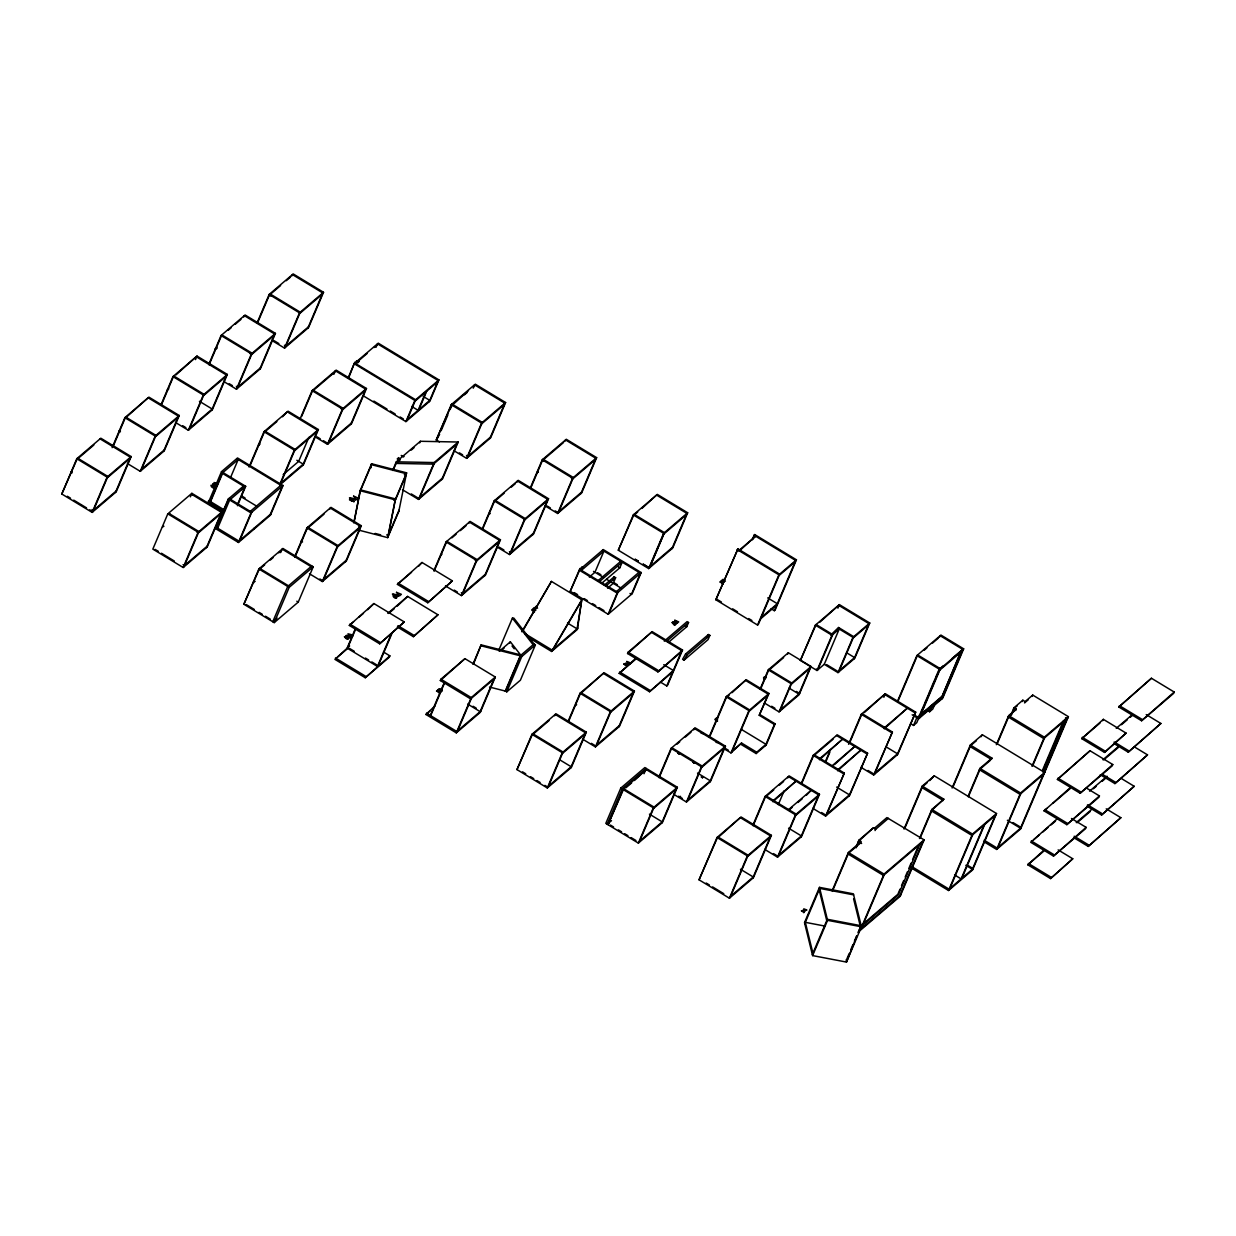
<?xml version="1.0" encoding="UTF-8"?>
<svg xmlns="http://www.w3.org/2000/svg" width="1236" height="1236" viewBox="0 0 1236 1236"><rect width="100%" height="100%" fill="white"/><g stroke="black" fill="none" stroke-linecap="round" stroke-linejoin="round"><path stroke-width="1.5" d="M534.585 611.279C531.588 610.847 534.771 608.73 531.866 609.672A1.591 0.85 23 0 0 531.851 610.213L534.508 611.975M521.824 631.75L551.426 581.399L581.77 599.769L577.088 628.846L567.509 623.037M551.596 651.465L577.397 629.433L581.77 599.769L551.596 651.465L527.633 636.957M575.682 705.169L576.64 704.752M441.484 691.573L438.625 689.255L437.451 690.244L438.703 690.043L440.649 691.975M353.774 522.874L360.139 490.723L371.588 463.747L406.613 472.847L398.78 511.519M354.145 522.009L360.51 489.873L395.535 498.958L388.058 536.779M370.476 468.382L371.233 464.612L406.258 473.697M370.846 467.532L371.588 463.747M358.193 529.981L387.687 537.629L395.18 499.808L406.613 472.847M61.8 494.014L76.771 458.741L100.827 438.208L131.171 456.578L116.199 491.851L92.144 512.384L61.8 494.014L77.528 458.092L107.887 476.463L92.901 511.735L89.718 509.804M112.136 447.648L124.867 417.675L148.907 397.142L179.266 415.512L164.28 450.785L140.24 471.318L127.462 463.577M113.65 445.238L125.624 417.026L155.968 435.396L140.997 470.669M92.144 512.384L107.115 477.111L131.171 456.578M115.427 492.5L130.398 457.227L100.054 438.857M160.989 404.821L172.963 376.594L197.003 356.061L227.347 374.446L212.376 409.719L188.335 430.252L175.558 422.511M161.746 404.172L173.72 375.945L204.064 394.33L189.093 429.603M140.24 471.318L155.211 436.045L179.266 415.512M195.504 359.599L197.003 356.061M163.523 451.434L178.494 416.161L148.15 397.791L125.052 418.355M209.069 363.755L221.059 335.528L245.099 314.995L275.443 333.365L260.472 368.652L236.431 389.185L223.654 381.445M209.085 364.867L221.816 334.879L252.159 353.249L237.188 388.537M188.335 430.252L203.307 394.979L227.347 374.446M243.77 316.988L244.342 315.644L274.686 334.014L259.714 369.301M211.619 410.367L226.59 375.095L196.246 356.725L175.976 374.894M170.012 514.083L167.802 513.852L152.831 549.124L183.175 567.509L207.231 546.961L222.202 511.689L191.858 493.318L190.359 496.841M257.165 322.689L269.154 294.462L293.195 273.928L323.538 292.299L308.567 327.571L284.527 348.104L271.75 340.379M257.691 322.596L269.911 293.813L300.255 312.183L285.284 347.455M236.431 389.185L251.402 353.898L275.443 333.365M291.866 275.922L292.438 274.577L322.781 292.947L307.81 328.22M241.993 489.61L243.492 486.088L228.227 499.128L215.667 528.684L238.424 542.465L270.499 515.088L283.044 485.532L237.528 457.969L221.491 471.658L209.517 499.869L210.954 500.75L222.928 472.523M230.715 477.127L238.208 459.483L222.171 473.172L210.197 501.399L210.954 500.75M183.175 567.509L198.146 532.222L222.202 511.689M183.948 566.845L198.919 531.573L168.575 513.203L191.101 493.967L221.445 512.337L206.458 547.625M284.527 348.104L299.498 312.832L323.538 292.299M217.675 528.22L229.664 499.993L245.686 486.304L221.491 471.658M249.023 466.992L263.994 431.719L288.05 411.186L318.394 429.556L303.423 464.829L280.124 484.713L295.11 449.44L264.751 431.07L250.537 464.581M237.451 504.597L244.929 486.953L222.171 473.172M237.451 505.709L245.686 486.304M238.424 542.465L250.985 512.909L283.044 485.532M239.769 540.472L251.742 512.26L228.984 498.479L216.238 527.339L238.996 541.121L271.055 513.743M300.116 418.865L312.09 390.653L336.13 370.12L366.489 388.49L351.503 423.763L327.463 444.296L314.686 436.555M253.704 529.425L254.276 528.081M301.615 416.455L312.847 390.004L343.191 408.374L328.22 443.647L323.43 440.742M280.124 483.6L294.338 450.089L318.394 429.556M270.298 514.392L282.287 486.181L236.756 458.618M333.874 374.292L335.373 370.769L365.717 389.139L350.746 424.411M308.861 437.374L298.664 461.383L283.183 474.609M302.65 465.478L317.621 430.205L287.277 411.835L282.488 416.779M243.863 604.25L258.849 568.977L282.889 548.444L313.233 566.814L298.262 602.087L274.222 622.62L243.863 604.25L258.849 570.09M348.212 377.799L354.191 363.693L378.247 343.16L438.935 379.9L429.943 401.067L405.902 421.6L363.26 395.783M348.969 377.15L354.747 362.256L357.76 362.735M280.634 552.616L282.132 549.093L311.039 566.582M327.463 444.296L342.434 409.023L366.489 388.49M375.991 347.331L377.474 343.809L438.177 380.549L429.186 401.715M294.956 556.123L306.93 527.896L330.985 507.363L361.329 525.748L346.358 561.02L322.302 581.553L309.525 573.813M294.971 557.235L307.702 527.247L338.046 545.632L323.075 580.905L319.877 578.973M274.222 622.62L289.193 587.347L313.233 566.814M329.657 509.356L330.228 508.011L360.572 526.397L345.601 561.669M360.217 491.31L370.939 466.049M322.302 581.553L337.289 546.281L361.329 525.748M405.902 421.6L414.879 400.433L438.935 379.9M406.659 420.951L415.651 399.784L355.288 363.384M425.956 391.827L418.108 410.321L411.681 406.428M392.646 470.452L396.308 461.816L420.364 441.283L458.185 442.024L442.55 478.873L418.494 499.406L402.519 489.75M393.403 469.804L396.401 462.758M418.88 409.672L426.714 391.179M419.684 442.874L420.364 441.283M349.618 645.949L334.91 659.36L365.253 677.73L389.294 657.197L389.865 655.868L383.484 651.99M349.309 625.431L373.921 603.554L404.265 621.924L379.653 643.801L349.309 625.431L353.558 621.801M399.058 510.082L388.336 535.342L386.667 534.91M387.687 537.629L399.135 510.669M355.134 629.217L347.115 648.081L377.459 666.451L391.302 633.852M347.872 647.432L355.165 630.283M439.444 441.901L436.246 439.97L451.217 404.697L452.361 404.28M436.246 439.97L451.974 404.048L474.5 384.813L504.844 403.183L489.873 438.456M439.63 434.253L436.802 439.491M441.128 430.731L447.865 414.863M450.12 409.564L451.619 406.041M373.921 603.554L367.695 609.719M418.494 499.406L434.145 462.558L458.185 442.024M474.5 384.813L474.315 386.389M473.203 388.166L475.273 384.164L505.617 402.534L490.646 437.807L466.59 458.34L453.813 450.615M441.777 479.522L456.748 444.249M397.405 584.365L422.017 562.488L452.361 580.858L427.749 602.735L397.405 584.365L411.542 572.283M365.253 677.73L389.865 655.868M379.653 643.801L404.265 621.924M397.374 626.992L413.349 636.664L437.961 614.786L407.617 596.416L397.142 606.212M422.017 562.488L418.618 566.242M378.216 665.802L392.059 633.203M466.59 458.34L481.561 423.067L505.617 402.534M467.347 457.691L482.334 422.418L451.974 404.048M434.083 570.167L446.072 541.955L470.113 521.422L500.456 539.792L485.485 575.064L461.445 595.597L445.47 585.926M434.099 571.279L446.829 541.306L477.173 559.676L462.202 594.949M413.349 636.664L437.961 614.786M427.749 602.735L452.361 580.858M468.784 523.4L469.356 522.071L499.699 540.441L484.728 575.713M482.179 529.101L494.153 500.889L518.208 480.34L548.552 498.726L533.581 533.998L509.526 554.531L496.748 546.791M482.936 528.452L494.925 500.225L525.269 518.61L510.298 553.882M461.445 595.597L476.416 560.325L500.456 539.792M516.88 482.334L517.451 481.005L547.795 499.375L532.824 534.647M494.74 678.379L470.684 698.912L440.34 680.542L440.912 679.197L464.952 658.664L495.312 677.034L480.325 712.322L456.285 732.855L425.941 714.485L434.995 705.895M430.298 715.428L444.141 682.844M431.055 714.779L444.172 683.91M530.275 488.035L542.249 459.807L566.304 439.274L596.648 457.644L581.677 492.932L557.621 513.465L544.844 505.725M530.8 487.957L543.021 459.159L573.365 477.529L558.394 512.816L555.196 510.87M464.952 658.664L440.34 680.542M509.526 554.531L524.512 519.259L548.552 498.726M564.976 441.267L565.547 439.923L595.891 458.309L580.905 493.581M472.909 664.257L481.144 644.852L521.098 655.018M473.743 663.5L481.144 644.852M456.285 732.855L471.256 697.583L495.312 677.034M457.614 730.862L471.457 698.263M498.927 649.904L512.399 618.154L513.79 618.046L534.199 644.219M557.621 513.465L572.592 478.193L596.648 457.644M493.967 679.027L480.14 711.627L467.641 704.056M509.804 643.153L510.36 641.808L521.468 656.053M551.426 581.399L523.647 629.387M505.323 690.97L520.31 655.698L533.921 644.064L535.373 644.929L520.402 680.202L506.775 691.851L505.323 690.97L506.127 690.291M506.775 691.851L521.746 656.563L535.373 644.929M570.229 591.271L579.205 570.105L603.245 549.572L641.19 572.546L632.199 593.697L608.158 614.246L570.229 591.271L579.962 569.456L617.892 592.43L608.915 613.581M516.972 769.595L531.943 734.323L555.999 713.79L586.343 732.16L571.372 767.432L547.316 787.965L516.972 769.595L532.716 733.674L563.06 752.044L548.073 787.317L544.891 785.385M618.309 550.205L633.295 514.933L657.336 494.4L687.679 512.77L672.708 548.042L648.668 568.575L618.309 550.205L633.481 515.644M554.67 715.783L555.227 714.439L585.57 732.809L570.599 768.081M612.994 579.638L614.184 576.81L615.621 577.691L613.226 583.33L607.602 588.135M601.515 583.438L619.823 567.803L622.218 562.164L599.692 581.399M608.158 614.246L617.135 593.079L641.19 572.546M568.066 721.469L580.039 693.257L604.095 672.724L634.439 691.094L619.468 726.366L595.412 746.899L582.635 739.159M568.823 720.82L580.796 692.608L611.156 710.978L596.169 746.25M547.316 787.965L562.287 752.693L586.343 732.16M648.668 568.575L663.639 533.303L687.679 512.77M664.396 532.654L649.425 567.927L643.029 564.064L649.441 567.911L664.412 532.639L634.053 514.284M672.786 671.843L649.503 691.727L619.159 673.342L635.737 658.34M681.19 652.005L657.907 671.89L627.564 653.52L628.135 652.191L652.175 631.642L682.535 650.028L667.548 685.3L666.791 685.949L660.41 682.071M671.92 548.707L686.922 513.419L656.548 495.064L641.917 508.444M595.412 746.899L610.383 711.627L634.439 691.094M618.695 727.015L633.666 691.743L603.322 673.373L580.24 693.937M649.503 691.727L673.357 670.499L663.763 664.69M657.907 671.89L682.535 650.028M668.352 642.426L686.752 626.729L688.545 622.496L687.108 621.615L664.257 641.129M644.018 773.736L646.274 768.437L644.837 767.571L620.781 788.105L605.81 823.377L607.247 824.257L611.496 820.627M607.247 824.257L622.218 788.985L646.274 768.437M608.004 824.706L622.975 789.433L647.031 768.9L677.374 787.27L662.403 822.543L638.348 843.091L608.004 824.706L623.747 788.784L654.091 807.154L639.12 842.427M666.791 685.949L681.762 650.677L651.418 632.307L627.564 653.52M715.845 599.769L737.923 548.892L779.653 574.153L758.332 624.381L757.56 625.045L715.845 599.769L737.923 548.892M707.224 637.343L708.413 634.531L709.866 635.397L708.058 639.63L684.018 660.163L682.581 659.298L685.578 654.029L708.413 634.531M752.492 538.664L754.717 534.555L796.447 559.815L775.126 610.043L774.354 610.692L771.156 608.761M752.508 539.746L754.717 534.555M659.097 776.594L671.071 748.367L695.126 727.834L725.47 746.204L710.499 781.476L686.443 802.01L673.666 794.284M659.112 777.707L671.843 747.718L702.187 766.088L687.216 801.361M638.348 843.091L653.334 807.803L677.374 787.27M693.798 729.827L694.369 728.483L724.713 746.853L709.727 782.125M661.646 823.207L676.617 787.919L646.274 769.549L634.439 780.503M708.954 737.382L726.181 696.826L746.22 679.707L768.977 693.489L759.228 715.304L774.4 724.497L775.157 723.848L759.985 714.655M710.468 734.972L726.938 696.177L749.696 709.958L731.727 752.276M757.56 625.045L778.896 574.802L796.447 559.815M686.443 802.01L701.415 766.737L725.47 746.204M774.354 610.692L795.675 560.464L753.96 535.203M724.466 749.001L730.97 752.925L748.939 710.607L768.977 693.489M760.047 689.271L768.282 669.866L788.321 652.747L811.079 666.528L799.105 694.756L779.051 711.859L764.435 703.006M760.804 688.622L769.039 669.217L791.797 682.998L779.823 711.21M730.97 752.925L741.554 743.037L756.726 752.214L765.98 744.319L741.245 729.333M759.228 715.304L768.205 694.138L745.447 680.356L732.067 692.654M787.749 654.091L788.321 652.747M699.051 879.831L717.019 837.498L741.059 816.965L771.403 835.335L753.435 877.668L729.394 898.201L699.051 879.831L717.776 836.849L748.12 855.219L730.152 897.552M740.982 744.381L756.154 753.558L756.726 752.214M800.387 660.441L815.358 625.169L839.398 604.636L869.758 623.006L854.771 658.278L837.977 672.616L824.257 664.304L816.996 670.499L800.387 660.441L816.115 624.52L832.74 634.578L817.768 669.85L816.316 668.97M779.051 711.859L791.04 683.647L811.079 666.528M765.408 745.663L774.4 724.497M775.157 723.848L766.181 744.999L756.154 753.558M809.75 668.521L798.904 694.06L789.093 688.128M837.915 608.158L839.398 604.636M830.731 635.041L838.549 627.502L853.721 636.695L838.75 671.967M816.996 670.499L831.967 635.227L839.229 629.031L852.964 637.343L869.758 623.006M753.126 824.644L765.099 796.432L789.155 775.899L819.499 794.269L801.531 836.602L777.49 857.135L764.713 849.395M753.141 825.756L765.872 795.783L796.216 814.153L778.247 856.486L773.458 853.582M824.257 664.304L839.229 629.031L838.549 627.502M729.394 898.201L747.363 855.868L771.403 835.335M787.826 777.892L788.398 776.548L818.742 794.918L800.773 837.251M778.294 804.621L784.149 790.824M837.977 672.616L852.964 637.343M752.678 878.317L770.646 835.984L740.302 817.614L719.615 836.139M801.222 783.578L813.195 755.366L837.251 734.833L867.595 753.203L849.626 795.536L825.571 816.069L812.794 808.329M854.014 658.927L868.985 623.655L838.641 605.285L819.777 622.249M801.979 782.929L813.968 754.717L844.312 773.087L826.343 815.42M777.49 857.135L795.459 814.802L819.499 794.269M825.262 761.932L830.499 749.588M826.019 761.283L829.758 752.461M848.56 744.273L861.291 714.3L885.347 693.751L915.691 712.137L897.722 754.454L873.667 774.987L860.889 767.262M850.074 741.863L862.048 713.635L892.407 732.021L874.439 774.339L868.043 770.476M825.571 816.069L844.312 773.087M883.848 697.289L885.347 693.751M848.869 796.185L867.595 753.203M897.413 701.445L916.88 655.59L940.92 635.057L963.678 648.838L942.713 698.216L918.672 718.749L912.168 714.81M898.17 700.797L917.637 654.941L940.395 668.722L919.429 718.101L913.667 714.609M819.468 887.355L804.497 922.628L812.608 955.598L846.49 962.072L861.461 926.799L853.365 893.829L819.468 887.355L827.579 920.326L812.608 955.598M804.76 923.678L819.731 888.406L853.628 894.864M873.667 774.987L892.407 732.021M939.592 637.05L940.163 635.706L962.921 649.487L941.956 698.865L941.199 698.402L961.608 650.615M832.353 890.26L848.375 852.5L861.198 841.546L858.927 840.171L856.146 846.722M832.369 891.341L848.56 853.195M856.177 847.803L859.113 840.866M896.95 755.103L915.691 712.137M812.346 954.547L827.317 919.275L861.214 925.749L860.642 927.093M910.515 723.601L913.543 725.439L917.297 716.617M920.913 712.353L918.101 717.575M921.129 711.55L924.667 703.531M924.852 702.774L928.406 694.709M928.576 693.999L932.145 685.887M932.315 685.223L935.899 677.081M936.038 676.432L939.638 668.259M919.754 715.644L916.757 722.705L913.543 725.439M918.672 718.749L939.638 669.371L963.678 648.838M888.452 818.278L875.644 829.31L873.358 827.857L858.356 841.515L861.616 843.493M875.057 830.577L875.629 829.232M926.552 709.912L929.58 711.751L931.82 706.467M935.776 701.955L932.794 709.016L929.58 711.751M961.237 650.383L941.399 698.232M846.289 959.584L846.166 960.588M846.923 958.812L849.178 953.497M850.692 949.943L852.948 944.613M854.447 941.075L856.718 935.745M858.217 932.191L860.472 926.876M856.718 936.332L846.49 962.072M858.217 932.809L860.457 927.51M924.111 839.862L884.034 874.084L860.071 930.538L900.148 896.301L924.111 839.862L886.876 817.614L874.207 828.429M861.399 928.545L884.219 874.779M904.01 829.062L922.241 786.096L934.277 775.837L996.54 813.535L972.577 869.974L948.537 890.507L911.133 867.857M904.767 828.414L922.442 786.791M934.277 775.837L929.688 780.596M919.491 838.533L931.836 809.456L943.856 799.182L922.241 786.096M920.248 837.884L932.037 810.136M862.141 924.822L897.83 894.339L900.04 889.132M901.507 885.656L903.717 880.465M905.2 876.988L907.409 871.782M908.877 868.321L911.087 863.114M912.554 859.653L918.441 845.779M862.743 925.177L898.448 894.694L919.785 844.404M899.962 895.621L922.782 841.855M995.969 814.879L971.929 835.412L931.264 810.801L943.856 799.182M952.106 787.996L970.337 745.03L982.373 734.771L1044.636 772.469L1020.581 793.002L996.633 849.441L983.624 841.562M952.863 787.347L970.538 745.725M982.373 734.771L981.029 736.749M968.329 795.737L979.932 768.39L991.952 758.116L970.337 745.03M968.344 796.818L979.391 770.816M996.34 744.69L1008.684 715.613L1016.301 709.109L1014.03 707.734L1011.249 714.269M997.097 744.041L1008.885 716.293M991.952 758.116L991.38 759.46L969.766 746.374L976.455 740.673M1011.28 715.35L1014.215 708.413M1067.827 718.008L1043.771 738.541L1008.112 716.942L1016.301 709.109M1022.28 701.538L1022.852 700.194L1025.123 701.569L1032.74 695.08L1068.398 716.664L1020.673 828.908L996.633 849.441M1025.123 701.569L1024.551 702.913L1028.352 699.669M948.537 890.507L972.485 834.068L996.54 813.535M949.866 888.514L972.686 834.763M1032.168 696.409L1032.74 695.08M983.949 825.138L961.129 878.904L954.578 874.933M961.886 878.255L984.706 824.489M995.212 815.528L972.392 869.279L965.841 865.308M1031.998 766.289L1044.343 737.197L1068.398 716.664M997.962 847.448L1020.782 793.682M1032.755 765.64L1044.544 737.892M1042.86 769.395L1063.47 720.835M1045.007 771.758L1042.72 771.496L1064.814 719.46M1042.813 771.82L1063.918 722.118M1043.308 774.462L1020.488 828.213L1007.371 820.271M1044.235 772.407L1067.054 718.657L1065.54 717.73M1057.522 818.541L1030.716 842.288L1053.474 856.069L1085.532 828.692L1086.104 827.347L1071.473 818.495M1086.429 788.058L1099.437 795.938L1098.866 797.282L1066.807 824.659L1044.049 810.878L1070.855 787.131M1057.383 779.468L1090.013 750.746L1112.771 764.528L1112.199 765.856L1080.14 793.249L1057.383 779.468L1090.013 750.746M1058.14 849.904L1072.771 858.757L1050.554 878.58L1027.796 864.798L1044.235 849.904M1081.732 738.634L1103.346 719.337L1126.104 733.118L1104.49 752.415L1081.732 738.634L1099.978 723.06M1102.775 720.665L1103.346 719.337M1053.474 856.069L1086.104 827.347M1066.807 824.659L1099.437 795.938M1080.14 793.249L1112.771 764.528M1118.812 706.977L1151.442 678.255L1174.2 692.036L1173.628 693.381L1141.57 720.758L1118.812 706.977L1151.442 678.255M1050.554 878.58L1072.771 858.757M1104.49 752.415L1126.104 733.118M1073.605 837.56L1088.236 846.413L1120.867 817.691L1106.235 808.838M1086.938 806.135L1101.57 815.003L1134.2 786.281L1121.191 778.402M1100.272 774.725L1114.903 783.593L1147.533 754.872L1134.524 746.992M1113.605 743.315L1128.236 752.168L1160.867 723.462L1146.236 714.593M1141.57 720.758L1174.2 692.036M1120.867 817.691L1088.236 846.413M1134.2 786.281L1101.57 815.003M1147.533 754.872L1114.903 783.593M1160.867 723.462L1128.236 752.168M684.018 660.163L687.015 654.91L709.866 635.397M553.048 649.379L580.626 602.442M216.655 486.397C215.497 481.777 208.621 484.589 215.713 486.567M76.972 459.421L93.859 445.006M228.289 330.213L231.101 327.803M235.319 324.203L240.958 319.398M280.603 285.531L269.34 295.157L270.777 296.022M286.242 280.726L290.46 277.127M107.316 477.807L129.842 458.571M155.412 436.725L177.922 417.505M203.492 395.659L226.018 376.424M274.114 335.358L251.588 354.593L250.151 353.728M299.684 313.527L322.21 294.292M115.999 491.155L93.472 510.391L92.036 509.526M141.568 469.325L164.094 450.089M189.664 428.259L212.19 409.023L199.413 401.283M260.286 367.957L237.76 387.192L236.323 386.312M308.382 326.891L285.856 346.126L284.404 345.246M264.195 432.415L276.864 421.584M312.275 391.333L334.801 372.113M354.392 364.388L367.061 353.558M374.091 347.548L376.918 345.153M220.873 513.682L198.347 532.917L196.91 532.052M294.539 450.785L317.065 431.549M365.145 390.483L342.635 409.719L341.182 408.838M207.03 546.281L184.504 565.516L183.067 564.636M280.696 483.369L303.222 464.133L296.841 460.271M328.791 442.303L351.318 423.067M250.305 511.38L280.835 485.3M415.08 401.128L437.606 381.893M407.231 419.607L429.757 400.371L423.191 396.401M468.459 390.607L451.789 405.624M264.674 564.852L259.035 569.657L259.606 568.328L288.513 585.818M270.298 560.047L273.11 557.637M278.749 552.832L281.561 550.422M307.131 528.591L324.017 514.161M464.458 394.794L467.27 392.399M399.877 459.777L395.644 463.407L433.465 464.133L457.521 443.6M411.202 450.12L414.029 447.695M311.796 565.933L287.741 586.467L272.77 621.739L277.019 618.124M337.474 546.961L360 527.726L358.564 526.86M481.762 423.763L504.288 404.527M323.647 579.56L346.157 560.325M419.823 497.428L442.349 478.193M490.445 437.127L467.919 456.347L466.482 455.481M359.212 616.98L363.461 613.35M451.897 537.83L456.115 534.23M460.333 530.615L465.972 525.81M494.354 501.569L504.211 493.164M511.24 487.154L515.474 483.539M563.57 442.473L542.45 460.503L543.886 461.383M488.977 513.404L490.213 513.635M352.584 634.964L347.98 633.805L351.518 636.911L353.295 635.397M387.81 613.334L407.617 596.416M337.737 656.949L347.64 648.498M388.66 613.458L394.315 608.637M499.128 541.785L476.602 561.02L475.165 560.14M524.697 519.939L547.224 500.704M595.319 459.637L572.793 478.873L571.356 478.008M485.3 574.369L462.774 593.604L461.322 592.739M533.38 533.303L510.87 552.538L509.417 551.673M558.95 511.472L581.476 492.237M634.887 514.439L637.714 511.998M535.729 606.428L537.583 608.189M581.414 570.337L603.925 551.101L594.949 572.268L589.325 577.073M499.22 651.326L510.36 641.808M425.941 714.485L430.19 710.855M501.445 650.275L504.226 647.911M598.255 580.534L620.781 561.298M663.825 534.014L686.335 514.779M604.327 585.231L614.184 576.81M605.779 586.096L615.621 577.691M616.455 591.55L638.981 572.314M480.897 710.978L456.856 731.511L426.513 713.141M577.969 628.089L552.168 650.121L525.006 633.682M650.012 566.567L672.508 547.332M532.144 735.018L549.031 720.588M723.014 579.251L725.408 581.214M619.159 673.342L636.617 658.433M667.131 640.789L688.545 622.496M562.488 753.388L585.014 734.153M610.584 712.307L633.11 693.087M779.082 575.497L795.119 561.808M548.645 785.972L571.171 766.737L560.001 759.97M596.741 744.906L619.267 725.671M761.299 617.397L777.32 603.709L767.71 597.9M760.727 618.742L776.749 605.053M726.366 697.506L729.209 695.08M625.988 787.718L631.627 782.913M676.895 744.257L679.723 741.847M685.347 737.042L690.97 732.222M768.468 670.561L783.624 657.614M701.152 733.226L703.037 733.581M749.124 711.287L767.633 695.482M716.138 742.45L718.085 742.527M791.225 684.327L810.507 667.873M653.52 808.498L676.046 789.263M701.615 767.432L724.141 748.197M853.149 638.023L868.414 624.999M701.136 776.903L702.944 777.398M732.299 750.947L741.554 743.037M780.395 709.866L799.661 693.411L796.401 691.434M702.403 777.568L703.083 777.042L702.357 777.954M682.411 798.471L678.533 796.262L679.723 797.143L680.603 796.324M639.692 841.098L662.202 821.863L649.425 814.122M687.772 800.032L710.298 780.797L697.521 773.056M839.321 670.623L854.586 657.583L846.598 652.747M924.111 650.26L926.923 647.865M932.547 643.06L938.186 638.24M765.3 797.127L773.751 789.912M779.375 785.092L783.593 781.492M813.396 756.046L833.095 739.221M864.304 712.585L884.574 694.416L914.918 712.786M940.627 668.043L943.439 665.632M951.735 658.773L961.593 650.368M962.35 650.816L939.823 670.051L939.066 669.603M832.168 765.733L854.694 746.498L834.408 764.667M788.63 809.565L811.156 790.329L806.351 795.273M789.464 809.704L792.276 807.293M797.915 802.488L802.133 798.873M747.548 856.563L770.074 837.328M795.644 815.497L818.17 796.262M920.264 714.871L941.384 696.841M920.65 715.103L941.77 697.073M920.326 715.598L941.817 697.243M730.723 896.208L753.249 876.973L740.472 869.248M778.819 855.142L801.345 835.907L788.568 828.166M826.915 814.076L849.426 794.841L836.648 787.1M874.995 773.01L897.521 753.775L886.351 747.007M858.927 840.171L873.358 827.857M1014.03 707.734L1022.852 700.194M927.015 782.882L921.685 787.44L943.3 800.526M1017.243 705.849L1013.458 709.062L1015.729 710.453M860.627 842.89L847.803 853.844L883.462 875.428L923.539 841.206M803.771 908.815L806.876 910.02L805.918 910.376M990.051 760.603L979.36 769.719L1020.024 794.346L1044.065 773.798M860.642 929.194L900.72 894.972M1116.247 728.344L1132.284 714.655M1121.5 724.698L1127.34 719.723M1130.245 717.235L1133.165 714.748M1102.914 759.754L1118.951 746.065M1044.049 810.878L1046.969 808.39M1052.794 803.415L1070.283 788.475M1103.794 759.846L1118.379 747.409M1089.58 791.164L1107.07 776.239M1033.636 839.8L1039.461 834.825M1042.381 832.338L1048.205 827.347M1051.125 824.86L1055.482 821.137M1093.381 788.769L1096.301 786.281M1102.126 781.306L1105.046 778.819M1076.247 822.573L1092.284 808.885M1027.796 864.798L1043.678 851.249M1077.128 822.682L1090.245 811.48M627.27 665.941L623.778 664.026L627.409 665.617M765.795 677.822L764.651 677.143L765.826 677.112M72.306 470.993L71.286 471.611L72.213 472.785M396.308 461.816L434.145 462.558M432.43 463.454L434.238 463.485L419.251 498.757L411.279 493.921M717.483 718.935L716.571 718.224L717.452 718.039M765.656 678.162L764.203 677.173L765.609 676.71M717.56 719.228L716.123 718.24L717.513 717.776M441.885 554.222L440.897 555.489M168.791 388.892L167.71 389.077A1.622 0.865 23 0 0 167.571 389.773L167.679 389.973M717.529 720.866C715.335 717.992 712.848 719.136 717.452 721.16M827.579 920.326L861.461 926.799M825.308 926.15L805.331 922.334L812.917 953.219M538.371 472.26L536.949 472.337L537.119 473.419M260.116 444.064L258.587 444.357L259.05 445.439M481.221 645.856L520.572 655.868L505.601 691.14L489.502 687.046M404.311 474.701L405.98 475.134L395.257 500.395L393.589 499.962M360.139 490.723L395.18 499.808M375.141 533.427L380.673 534.864M163.909 526.273L162.472 527.03M255.172 581.414L253.565 581.476L253.828 582.681M723.663 582.728L722.118 580.889L720.866 581.09L722.04 580.086L723.755 582.326M358.95 360.958L356.524 360.742L358.069 362.503M356.648 362.751L355.504 362.797M359.073 361.654L357.312 360.989L357.899 361.731M1119.383 705.648L1142.141 719.414M1114.177 741.971L1128.808 750.839M1082.303 737.305L1105.061 751.071M916.88 655.59L939.638 669.371M737.166 549.541L778.896 574.802M1008.684 715.613L1044.343 737.197M1102.466 774.369L1115.475 782.249M941.446 697.011L942.527 697.521L920.001 716.756L919.244 716.308M269.154 294.462L299.498 312.832M451.217 404.697L481.561 423.067M542.249 459.807L572.592 478.193M633.295 514.933L663.639 533.303M815.358 625.169L831.967 635.227M1057.954 778.124L1080.712 791.905M1087.51 804.806L1102.141 813.659M354.191 363.693L414.879 400.433M826.606 664.613L837.235 671.04M716.602 599.12L721.422 602.04M732.654 608.838L737.459 611.758M748.707 618.556L751.905 620.503M274.098 340.688L278.888 343.593M373.859 401.082L386.976 409.039M390.267 411.016L395.18 413.998M400.109 416.98L403.384 418.958M459.375 452.855L462.619 454.833M547.208 506.049L550.406 507.981M979.932 768.39L1020.581 793.002M1044.621 809.534L1067.379 823.315M602.488 550.221L640.418 573.195L631.441 594.361L630.005 593.481M1074.177 836.216L1088.808 845.069M618.371 566.938L619.823 567.803M861.291 714.3L891.635 732.67M221.059 335.528L251.402 353.898M312.09 390.653L342.434 409.023M494.153 500.889L524.512 519.259M768.282 669.866L791.04 683.647M1013.057 822.604L1021.245 827.564L997.205 848.097L984.196 840.217M597.56 572.731L600.866 574.74M614.06 582.728L617.351 584.721M685.3 625.849L686.752 626.729M404.002 456.501L401.236 455.481L403.554 456.887M593.512 571.387L603.4 577.382M606.706 579.375L621.538 588.367M1031.287 840.943L1054.045 854.725M579.205 570.105L617.135 593.079M836.478 735.482L866.838 753.852M685.578 654.029L687.015 654.91M771.65 706.266L774.941 708.259M1028.367 863.454L1051.125 877.236M229.201 383.701L232.399 385.632M317.049 436.88L320.232 438.811M499.112 547.115L503.902 550.005M574.276 592.616L577.583 594.624M584.18 598.61L587.471 600.603M592.43 603.601L595.721 605.594M599.012 607.602L603.971 610.599M931.836 809.456L972.485 834.068M726.181 696.826L748.939 710.607M813.195 755.366L843.539 773.736M172.963 376.594L203.307 394.979M263.994 431.719L294.338 450.089M446.072 541.955L476.416 560.325M628.135 652.191L658.479 670.561M968.236 865.663L973.149 868.63L949.109 889.163L911.704 866.529M619.715 672.013L650.059 690.383M725.223 748.352L728.467 750.314M182.712 425.725L185.894 427.671M454.215 590.113L457.413 592.044M821.554 812.515L824.736 814.447M765.099 796.432L795.459 814.802M848.375 852.5L884.034 874.084M520.31 655.698L521.746 656.563M124.867 417.675L155.211 436.045M306.93 527.896L337.289 546.281M397.977 583.021L428.32 601.391M580.039 693.257L610.383 711.627M671.071 748.367L701.415 766.737M241.808 496.022L245.052 498M241.035 496.687L257.289 506.528M216.779 483.523L214.013 482.503L217.49 484.62M120.402 430.808L119.15 430.653L120.433 431.827M302.48 541.044L301.229 540.874L302.496 542.048M228.227 499.128L250.985 512.909M225.014 510.375L208.745 500.534L208.189 501.862L224.442 511.704M397.946 625.663L413.905 635.319M591.38 743.346L594.578 745.277M717.019 837.498L747.363 855.868M76.771 458.741L107.115 477.111M167.802 513.852L198.146 532.222M258.849 568.977L289.193 587.347M349.881 624.087L380.224 642.457M440.912 679.197L471.256 697.583M531.943 734.323L562.287 752.693M620.781 788.105L622.218 788.985M622.975 789.433L653.334 807.803M473.094 706.25L476.215 708.135M296.825 601.206L298.262 602.087M442.349 690.074L439.259 688.715L442.04 691.156M803.385 910.499L804.574 911.226L803.817 910.129C800.804 909.495 808.097 912.462 803.215 910.638M349.479 648.39L354.269 651.295M365.439 658.062L368.637 659.993M371.835 661.94L376.625 664.829M335.466 658.015L365.825 676.401M67.347 496.269L70.545 498.201M73.743 500.132L86.52 507.872M155.041 549.356L158.393 551.38M161.468 553.249L174.353 561.051M246.242 604.574L254.261 609.425M259.081 612.345L262.295 614.292M265.508 616.239L270.329 619.159M522.534 771.851L525.717 773.782M530.507 776.687L533.705 778.618M536.903 780.549L540.101 782.481M610.368 825.03L613.566 826.961M618.355 829.866L621.553 831.797M624.736 833.728L627.934 835.66M631.132 837.606L635.922 840.495M706.189 883.045L709.387 884.976M712.585 886.907L723.755 893.69M217.011 347.687L215.157 348.676L216.872 348.614M535.791 610.368L534.616 608.467L533.04 608.73L534.508 607.479L535.682 609.085M399.784 460.379L398.811 458.633L397.22 458.911L398.703 457.629L399.892 459.267M764.466 679.599C762.535 677.56 764.188 676.262 764.636 679.151M512.399 618.154L533.133 644.744M512.013 645.995L514.238 648.838M191.858 493.318L192.538 494.848M582.99 567.88C580.395 568.112 582.218 565.285 583.485 567.834M581.26 569.348C578.664 569.58 580.487 566.752 581.754 569.302M853.597 898.85L859.932 924.621M819.159 889.735L826.745 920.619M352.414 500.935L354.222 501.723L349.634 500.008A1.622 0.865 23 0 1 349.649 499.452C352.724 498.402 349.201 500.75 352.414 500.935M803.276 911.55L801.345 910.855L804.358 912.106L803.663 912.709L803.276 911.55M354.593 498.834C342.99 495.883 354.438 499.993 355.504 500.163A2.766 1.483 23 0 1 355.319 499.282L354.593 498.834M397.529 595.026C385.926 592.075 397.374 596.185 398.44 596.339A2.766 1.483 23 0 1 398.27 595.474L397.529 595.026M628.784 664.443C622.171 663.408 626.42 662.28 628.784 664.443M350.839 637.266C349.139 639.97 347.486 634.423 346.435 636.216L345.694 635.752C348.135 633.713 349.68 638.456 350.839 637.266M676.772 623.361L675.489 623.825L673.929 621.94L672.647 622.156C674.64 620.58 675.768 624.257 676.772 623.361M438.919 692.067L436.478 691.048L440.263 692.593L439.383 693.35L438.919 692.067M677.776 753.095L679.197 754.006L677.776 753.095M692.948 762.272L694.369 763.199L693.01 762.21M722.226 582.959L719.877 581.878L722.241 582.264L723.323 583.84L722.226 582.959M212.144 486.196C212.252 485.98 209.904 483.74 211.557 486.876C214.863 490.244 216.331 485.377 212.237 486.072M394.222 596.416C394.315 596.215 391.966 593.975 393.635 597.096C397.189 600.619 398.27 595.335 394.222 596.416M344.489 636.725C348.228 642.612 350.978 636.061 344.489 636.725M739.591 549.912L739.02 551.241L755.629 536.223L739.591 549.912M773.458 800.372L772.886 801.716L795.984 781.137L773.458 800.372M820.024 758.379L819.468 759.723L842.55 739.159L820.024 758.379M838.24 769.41L837.668 770.754L860.766 750.175L838.24 769.41M884.822 727.417L884.25 728.761L907.332 708.182L884.822 727.417M214.384 487.293L212.685 486.629L214.384 487.293M396.462 597.529L394.825 596.725L396.462 597.529M720.495 582.094L721.716 582.82L720.619 582.048M625.648 664.767L624.226 664.103L625.648 664.767M627.007 665.617L625.818 665.231L627.007 665.617M213.04 484.203L216.037 485.918L213.04 484.203M345.292 636.973L348.289 638.688L345.385 636.926M353.589 496.161L356.679 499.653L358.44 498.139L353.589 496.161M396.524 592.353L399.614 595.829L401.376 594.331L396.524 592.353M672.183 622.558L674.578 625.354L675.737 624.35L674.362 624.659L672.183 622.558M674.841 620.287L677.313 623.068L678.718 621.862L674.841 620.287M626.822 661.476L629.325 664.165L630.7 662.99L626.822 661.476M638.255 561.144L635.072 559.213L638.24 561.159"/></g></svg>
